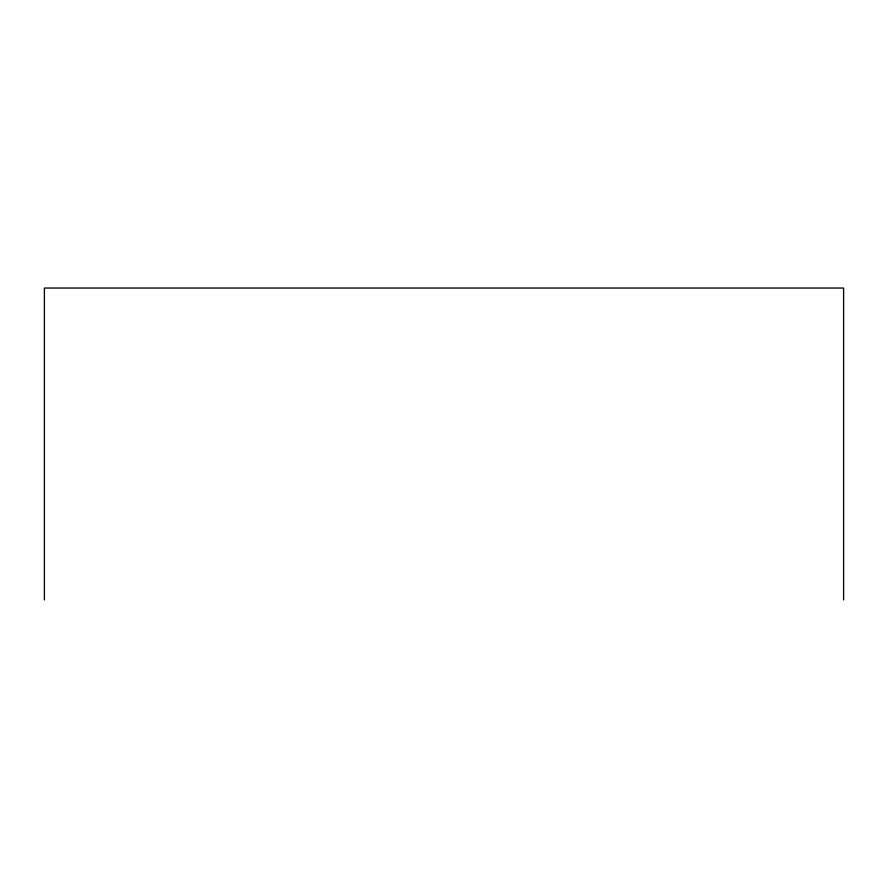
<?xml version="1.0" encoding="UTF-8"?>
<svg xmlns="http://www.w3.org/2000/svg" width="888" height="888" viewBox="0 0 888 888"><rect width="100%" height="100%" fill="white"/><g stroke="black" fill="none" stroke-linecap="round" stroke-linejoin="round"><path stroke-width="1.33" d="M843.6 599.955L843.6 288.045L44.4 288.045L44.4 599.955"/></g></svg>
